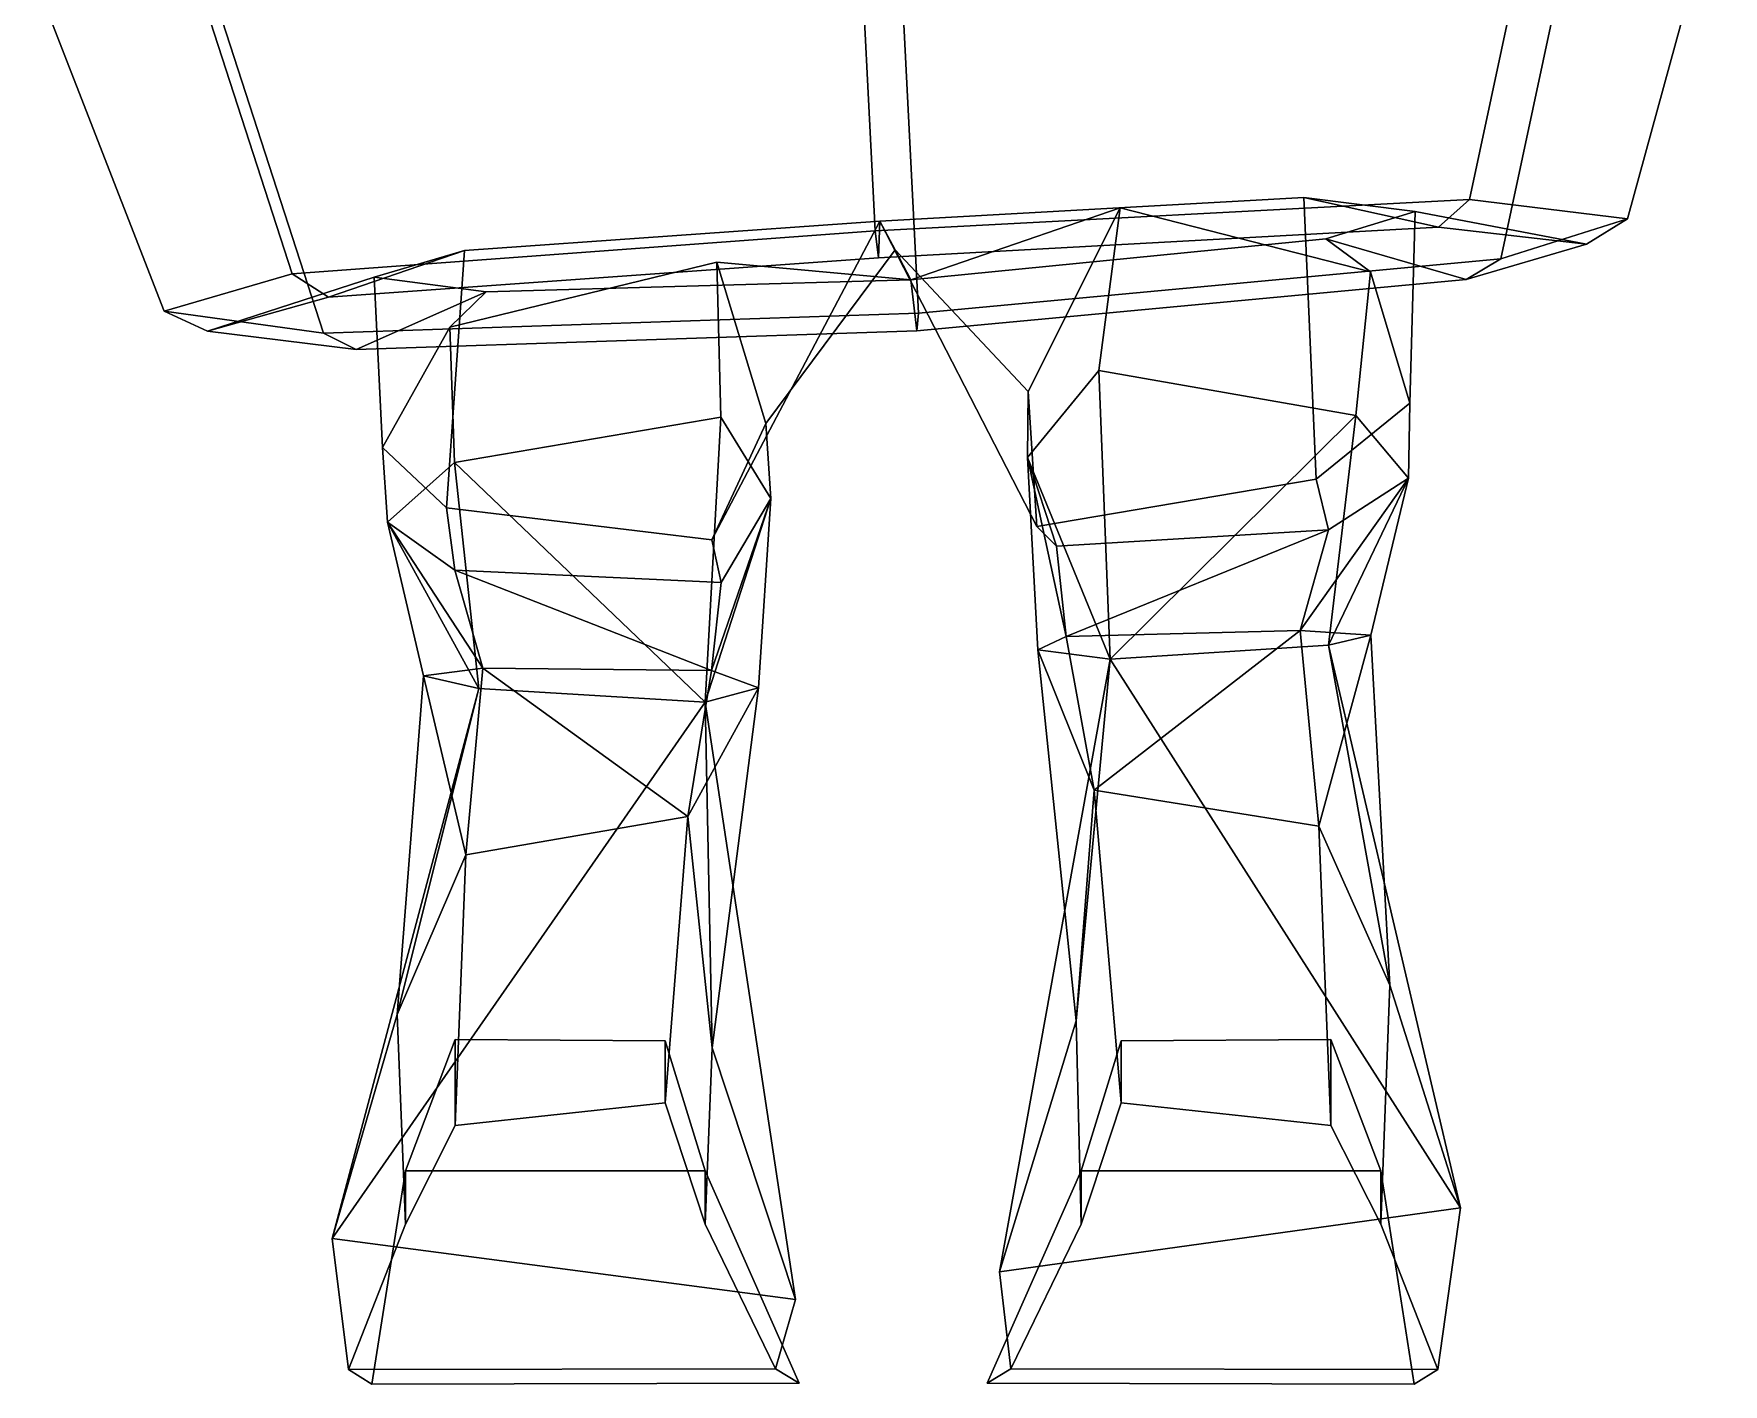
# Model space of a CAD drawing. Extents: x -172 to 176, y -153 to 434.
# Drawn here: x -137.1 to 128.7, y -153 to 59.5 of the extents above; entities that cross this region are included whole.
import ezdxf

# ---------------------------------------------------------------- set-up
doc = ezdxf.new("R2010")
doc.units = 0

msp = doc.modelspace()

# ---------------------------------------------------------------- linework, layer by layer
for points in [[(-4.739031, 28.421982, 114.798088), (88.786903, 33.359238, 83.867462), (100.482445, 88.12854, 87.04113), (-7.516221, 83.243683, 117.542068)], [(100.482445, 88.12854, 87.04113), (88.786903, 33.359238, 83.867462), (113.632698, 30.31546, 1.035393), (128.701797, 85.297363, 4.320815)], [(113.632698, 30.31546, 1.035393), (93.707253, 24.040176, -90.719498), (105.402786, 78.809464, -87.54583), (128.701797, 85.297363, 4.320815)], [(-4.739031, 28.421982, 114.798088), (-7.516221, 83.243683, 117.542068), (-113.59153, 74.637177, 79.94973), (-96.439018, 21.685944, 77.731682)], [(93.707253, 24.040176, -90.719498), (2.100252, 15.468475, -127.877792), (-0.680422, 70.296295, -125.1343), (105.402786, 78.809464, -87.54583)], [(-113.59153, 74.637177, 79.94973), (-137.100006, 68.546021, -4.484116), (-116.573936, 15.807388, -6.590415), (-96.439018, 21.685944, 77.731682)], [(-91.518669, 12.366882, -96.855278), (-108.671181, 65.318115, -94.63723), (-0.680422, 70.296295, -125.1343), (2.100252, 15.468475, -127.877792)], [(-116.573936, 15.807388, -6.590415), (-137.100006, 68.546021, -4.484116), (-108.671181, 65.318115, -94.63723), (-91.518669, 12.366882, -96.855278)], [(-4.739031, 28.421982, 114.798088), (-4.209881, 24.178284, 102.287926), (83.90947, 29.022171, 75.10009), (88.786903, 33.359238, 83.867462)], [(-4.209881, 24.178284, 102.287926), (-3.963307, 29.944916, 81.489784), (62.720238, 33.691193, 59.280338), (83.90947, 29.022171, 75.10009)], [(-3.963307, 29.944916, 81.489784), (20.713951, -18.087097, 42.917351), (64.678001, -10.600037, 28.096958), (62.720238, 33.691193, 59.280338)], [(19.359152, 3.159729, -12.538549), (-1.581217, 25.433273, -3.033049), (0.896331, 20.740845, -90.943008), (33.812401, 32.048553, -65.320045)], [(66.160919, 27.174591, -62.804134), (73.191994, 21.988129, -42.257351), (33.812401, 32.048553, -65.320045), (0.896331, 20.740845, -90.943008)], [(19.239367, -7.211456, -22.220602), (19.359152, 3.159729, -12.538549), (33.812401, 32.048553, -65.320045), (30.46987, 6.491074, -44.065578)], [(70.925865, -0.620148, -31.463236), (30.46987, 6.491074, -44.065578), (33.812401, 32.048553, -65.320045), (73.191994, 21.988129, -42.257351)], [(62.720238, 33.691193, 59.280338), (64.678001, -10.600037, 28.096958), (79.391273, 1.306137, -6.601651), (80.249969, 31.50293, 0.09928)], [(83.90947, 29.022171, 75.10009), (62.720238, 33.691193, 59.280338), (80.249969, 31.50293, 0.09928), (107.194489, 26.344101, 0.638257)], [(88.786903, 33.359238, 83.867462), (83.90947, 29.022171, 75.10009), (107.194489, 26.344101, 0.638257), (113.632698, 30.31546, 1.035393)], [(-4.209881, 24.178284, 102.287926), (-90.727219, 18.016235, 69.315086), (-69.359253, 25.367279, 54.905083), (-3.963307, 29.944916, 81.489784)], [(-3.963307, 29.944916, 81.489784), (-69.359253, 25.367279, 54.905083), (-72.14373, -15.137894, 24.406607), (-30.405996, -20.175186, 45.399937)], [(-1.581217, 25.433273, -3.033049), (-3.963307, 29.944916, 81.489784), (-30.405996, -20.175186, 45.399937), (-21.922453, -1.892319, -10.642991)], [(19.359152, 3.159729, -12.538549), (20.713951, -18.087097, 42.917351), (-3.963307, 29.944916, 81.489784), (-1.581217, 25.433273, -3.033049)], [(80.249969, 31.50293, 0.09928), (79.391273, 1.306137, -6.601651), (73.191994, 21.988129, -42.257351), (66.160919, 27.174591, -62.804134)], [(107.194489, 26.344101, 0.638257), (80.249969, 31.50293, 0.09928), (66.160919, 27.174591, -62.804134), (88.263763, 20.775208, -79.401649)], [(113.632698, 30.31546, 1.035393), (107.194489, 26.344101, 0.638257), (88.263763, 20.775208, -79.401649), (93.707253, 24.040176, -90.719498)], [(-4.739031, 28.421982, 114.798088), (-96.439018, 21.685944, 77.731682), (-90.727219, 18.016235, 69.315086), (-4.209881, 24.178284, 102.287926)], [(88.263763, 20.775208, -79.401649), (66.160919, 27.174591, -62.804134), (0.896331, 20.740845, -90.943008), (1.842582, 12.715012, -112.46949)], [(-90.727219, 18.016235, 69.315086), (-109.775627, 12.670227, -6.549079), (-83.523621, 21.181595, -5.325871), (-69.359253, 25.367279, 54.905083)], [(-69.359253, 25.367279, 54.905083), (-83.523621, 21.181595, -5.325871), (-82.249283, -5.65361, -12.669835), (-72.14373, -15.137894, 24.406607)], [(0.896331, 20.740845, -90.943008), (-1.581217, 25.433273, -3.033049), (-21.922453, -1.892319, -10.642991), (-29.613659, 23.528946, -66.522217)], [(93.707253, 24.040176, -90.719498), (88.263763, 20.775208, -79.401649), (1.842582, 12.715012, -112.46949), (2.100252, 15.468475, -127.877792)], [(-96.439018, 21.685944, 77.731682), (-116.573936, 15.807388, -6.590415), (-109.775627, 12.670227, -6.549079), (-90.727219, 18.016235, 69.315086)], [(-65.918571, 18.850677, -67.17939), (0.896331, 20.740845, -90.943008), (-29.613659, 23.528946, -66.522217), (-71.628708, 13.269791, -48.342793)], [(-70.893288, -8.027588, -36.864273), (-71.628708, 13.269791, -48.342793), (-29.613659, 23.528946, -66.522217), (-29.026669, -0.871445, -43.502403)], [(-21.117174, -13.669556, -19.746349), (-29.026669, -0.871445, -43.502403), (-29.613659, 23.528946, -66.522217), (-21.922453, -1.892319, -10.642991)], [(79.19812, -10.478897, -15.299064), (70.925865, -0.620148, -31.463236), (73.191994, 21.988129, -42.257351), (79.391273, 1.306137, -6.601651)], [(-109.775627, 12.670227, -6.549079), (-86.372932, 9.769272, -85.186646), (-65.918571, 18.850677, -67.17939), (-83.523621, 21.181595, -5.325871)], [(-86.372932, 9.769272, -85.186646), (1.842582, 12.715012, -112.46949), (0.896331, 20.740845, -90.943008), (-65.918571, 18.850677, -67.17939)], [(-83.523621, 21.181595, -5.325871), (-65.918571, 18.850677, -67.17939), (-71.628708, 13.269791, -48.342793), (-82.249283, -5.65361, -12.669835)], [(-116.573936, 15.807388, -6.590415), (-91.518669, 12.366882, -96.855278), (-86.372932, 9.769272, -85.186646), (-109.775627, 12.670227, -6.549079)], [(-91.518669, 12.366882, -96.855278), (2.100252, 15.468475, -127.877792), (1.842582, 12.715012, -112.46949), (-86.372932, 9.769272, -85.186646)], [(-81.44442, -17.417328, -21.782694), (-82.249283, -5.65361, -12.669835), (-71.628708, 13.269791, -48.342793), (-70.893288, -8.027588, -36.864273)], [(32.240833, -38.937325, -41.647636), (19.239367, -7.211456, -22.220602), (30.46987, 6.491074, -44.065578)], [(32.240833, -38.937325, -41.647636), (30.46987, 6.491074, -44.065578), (70.925865, -0.620148, -31.463236)], [(23.813282, -21.183807, 0.492694), (20.713951, -18.087097, 42.917351), (19.359152, 3.159729, -12.538549), (19.239367, -7.211456, -22.220602)], [(66.599083, -18.608826, -2.500361), (79.19812, -10.478897, -15.299064), (79.391273, 1.306137, -6.601651), (64.678001, -10.600037, 28.096958)], [(-31.477577, -45.708527, -40.060062), (-70.893288, -8.027588, -36.864273), (-29.026669, -0.871445, -43.502403)], [(-31.477577, -45.708527, -40.060062), (-29.026669, -0.871445, -43.502403), (-21.117174, -13.669556, -19.746349)], [(-28.969168, -26.897766, 2.507193), (-21.117174, -13.669556, -19.746349), (-21.922453, -1.892319, -10.642991), (-30.405996, -20.175186, 45.399937)], [(66.615814, -36.751778, -30.22905), (32.240833, -38.937325, -41.647636), (70.925865, -0.620148, -31.463236)], [(66.615814, -36.751778, -30.22905), (70.925865, -0.620148, -31.463236), (79.19812, -10.478897, -15.299064)], [(-70.855911, -24.94471, -6.958035), (-72.14373, -15.137894, 24.406607), (-82.249283, -5.65361, -12.669835), (-81.44442, -17.417328, -21.782694)], [(25.343632, -35.386238, -0.296191), (23.813282, -21.183807, 0.492694), (19.239367, -7.211456, -22.220602)], [(25.343632, -35.386238, -0.296191), (19.239367, -7.211456, -22.220602), (20.894403, -37.4683, -21.455486)], [(20.894403, -37.4683, -21.455486), (19.239367, -7.211456, -22.220602), (32.240833, -38.937325, -41.647636)], [(-67.085358, -43.573036, -33.950394), (-81.44442, -17.417328, -21.782694), (-70.893288, -8.027588, -36.864273)], [(-67.085358, -43.573036, -33.950394), (-70.893288, -8.027588, -36.864273), (-31.477577, -45.708527, -40.060062)], [(23.813282, -21.183807, 0.492694), (66.599083, -18.608826, -2.500361), (64.678001, -10.600037, 28.096958), (20.713951, -18.087097, 42.917351)], [(62.132637, -34.443573, -3.350608), (79.19812, -10.478897, -15.299064), (66.599083, -18.608826, -2.500361)], [(62.132637, -34.443573, -3.350608), (73.283005, -35.165413, -15.298054), (79.19812, -10.478897, -15.299064)], [(73.283005, -35.165413, -15.298054), (66.615814, -36.751778, -30.22905), (79.19812, -10.478897, -15.299064)], [(-28.969168, -26.897766, 2.507193), (-30.405996, -20.175186, 45.399937), (-72.14373, -15.137894, 24.406607), (-70.855911, -24.94471, -6.958035)], [(-23.097183, -43.452118, -18.361536), (-31.477577, -45.708527, -40.060062), (-21.117174, -13.669556, -19.746349)], [(-30.476465, -40.743347, 1.908571), (-23.097183, -43.452118, -18.361536), (-21.117174, -13.669556, -19.746349)], [(-30.476465, -40.743347, 1.908571), (-21.117174, -13.669556, -19.746349), (-28.969168, -26.897766, 2.507193)], [(-66.434639, -40.345665, -6.670782), (-70.855911, -24.94471, -6.958035), (-81.44442, -17.417328, -21.782694)], [(-66.434639, -40.345665, -6.670782), (-81.44442, -17.417328, -21.782694), (-75.781693, -41.587273, -20.179632)], [(-75.781693, -41.587273, -20.179632), (-81.44442, -17.417328, -21.782694), (-67.085358, -43.573036, -33.950394)], [(25.343632, -35.386238, -0.296191), (66.599083, -18.608826, -2.500361), (23.813282, -21.183807, 0.492694)], [(25.343632, -35.386238, -0.296191), (62.132637, -34.443573, -3.350608), (66.599083, -18.608826, -2.500361)], [(-30.476465, -40.743347, 1.908571), (-28.969168, -26.897766, 2.507193), (-70.855911, -24.94471, -6.958035)], [(-30.476465, -40.743347, 1.908571), (-70.855911, -24.94471, -6.958035), (-66.434639, -40.345665, -6.670782)], [(29.727139, -59.582832, 1.05594), (62.132637, -34.443573, -3.350608), (25.343632, -35.386238, -0.296191)], [(65.095955, -65.244911, -2.191716), (62.132637, -34.443573, -3.350608), (29.727139, -59.582832, 1.05594)], [(65.095955, -65.244911, -2.191716), (73.283005, -35.165413, -15.298054), (62.132637, -34.443573, -3.350608)], [(29.727139, -59.582832, 1.05594), (25.343632, -35.386238, -0.296191), (20.894403, -37.4683, -21.455486)], [(87.350845, -125.277901, -21.276575), (32.240833, -38.937325, -41.647636), (66.615814, -36.751778, -30.22905)], [(76.234535, -90.256798, -8.601077), (73.283005, -35.165413, -15.298054), (65.095955, -65.244911, -2.191716)], [(76.234535, -90.256798, -8.601077), (66.615814, -36.751778, -30.22905), (73.283005, -35.165413, -15.298054)], [(87.350845, -125.277901, -21.276575), (66.615814, -36.751778, -30.22905), (76.234535, -90.256798, -8.601077)], [(14.828003, -135.358627, -29.384512), (26.876026, -95.838501, -13.272713), (32.240833, -38.937325, -41.647636)], [(14.828003, -135.358627, -29.384512), (32.240833, -38.937325, -41.647636), (87.350845, -125.277901, -21.276575)], [(26.876026, -95.838501, -13.272713), (29.727139, -59.582832, 1.05594), (20.894403, -37.4683, -21.455486)], [(26.876026, -95.838501, -13.272713), (20.894403, -37.4683, -21.455486), (32.240833, -38.937325, -41.647636)], [(-79.930534, -94.850021, -11.819037), (-69.123108, -69.711533, -4.621656), (-75.781693, -41.587273, -20.179632)], [(-79.930534, -94.850021, -11.819037), (-75.781693, -41.587273, -20.179632), (-67.085358, -43.573036, -33.950394)], [(-69.123108, -69.711533, -4.621656), (-66.434639, -40.345665, -6.670782), (-75.781693, -41.587273, -20.179632)], [(-69.123108, -69.711533, -4.621656), (-34.194656, -63.686218, 2.726943), (-66.434639, -40.345665, -6.670782)], [(-34.194656, -63.686218, 2.726943), (-30.476465, -40.743347, 1.908571), (-66.434639, -40.345665, -6.670782)], [(-34.194656, -63.686218, 2.726943), (-23.097183, -43.452118, -18.361536), (-30.476465, -40.743347, 1.908571)], [(-90.175934, -130.106384, -25.036598), (-79.930534, -94.850021, -11.819037), (-67.085358, -43.573036, -33.950394)], [(-90.175934, -130.106384, -25.036598), (-67.085358, -43.573036, -33.950394), (-31.477577, -45.708527, -40.060062)], [(-30.370987, -100.091469, -10.434824), (-23.097183, -43.452118, -18.361536), (-34.194656, -63.686218, 2.726943)], [(-30.370987, -100.091469, -10.434824), (-31.477577, -45.708527, -40.060062), (-23.097183, -43.452118, -18.361536)], [(-17.248549, -139.709366, -24.200495), (-90.175934, -130.106384, -25.036598), (-31.477577, -45.708527, -40.060062)], [(-17.248549, -139.709366, -24.200495), (-31.477577, -45.708527, -40.060062), (-30.370987, -100.091469, -10.434824)], [(26.876026, -95.838501, -13.272713), (27.673773, -127.827744, 43.725594), (33.987896, -108.736435, 35.947453), (29.727139, -59.582832, 1.05594)], [(29.727139, -59.582832, 1.05594), (33.987896, -108.736435, 35.947453), (66.977409, -112.334427, 35.947453), (65.095955, -65.244911, -2.191716)], [(-34.194656, -63.686218, 2.726943), (-69.123108, -69.711533, -4.621656), (-70.777412, -112.334427, 35.947453), (-37.787899, -108.736435, 35.947453)], [(-30.370987, -100.091469, -10.434824), (-34.194656, -63.686218, 2.726943), (-37.787899, -108.736435, 35.947453), (-31.473774, -127.827744, 43.725594)], [(76.234535, -90.256798, -8.601077), (65.095955, -65.244911, -2.191716), (66.977409, -112.334427, 35.947453), (74.813721, -127.827744, 43.725594)], [(-79.930534, -94.850021, -11.819037), (-78.613716, -127.827744, 43.725594), (-70.777412, -112.334427, 35.947453), (-69.123108, -69.711533, -4.621656)], [(87.350845, -125.277901, -21.276575), (76.234535, -90.256798, -8.601077), (74.813721, -127.827744, 43.725594), (83.794151, -150.723206, 36.317848)], [(-90.175934, -130.106384, -25.036598), (-87.594154, -150.723206, 36.317848), (-78.613716, -127.827744, 43.725594), (-79.930534, -94.850021, -11.819037)], [(14.828003, -135.358627, -29.384512), (16.610764, -150.61731, 32.613968), (27.673773, -127.827744, 43.725594), (26.876026, -95.838501, -13.272713)], [(-31.473774, -119.444244, 102.617195), (-37.787899, -98.998032, 87.801697), (-70.777412, -98.812729, 87.801697), (-78.613716, -119.444244, 102.617195)], [(-78.613716, -119.444244, 102.617195), (-70.777412, -98.812729, 87.801697), (-70.777412, -112.334427, 35.947453), (-78.613716, -127.827744, 43.725594)], [(-37.787899, -98.998032, 87.801697), (-37.787899, -108.736435, 35.947453), (-70.777412, -112.334427, 35.947453), (-70.777412, -98.812729, 87.801697)], [(-31.473774, -119.444244, 102.617195), (-31.473774, -127.827744, 43.725594), (-37.787899, -108.736435, 35.947453), (-37.787899, -98.998032, 87.801697)], [(-17.248549, -139.709366, -24.200495), (-30.370987, -100.091469, -10.434824), (-31.473774, -127.827744, 43.725594), (-20.410763, -150.61731, 32.613968)], [(27.673773, -119.444244, 102.617195), (74.813721, -119.444244, 102.617195), (66.977409, -98.812729, 87.801697), (33.987896, -98.998032, 87.801697)], [(27.673773, -119.444244, 102.617195), (33.987896, -98.998032, 87.801697), (33.987896, -108.736435, 35.947453), (27.673773, -127.827744, 43.725594)], [(33.987896, -98.998032, 87.801697), (66.977409, -98.812729, 87.801697), (66.977409, -112.334427, 35.947453), (33.987896, -108.736435, 35.947453)], [(74.813721, -119.444244, 102.617195), (74.813721, -127.827744, 43.725594), (66.977409, -112.334427, 35.947453), (66.977409, -98.812729, 87.801697)], [(-83.890282, -153.02951, 102.617195), (-78.613716, -119.444244, 102.617195), (-78.613716, -127.827744, 43.725594), (-87.594154, -150.723206, 36.317848)], [(-16.70689, -152.844193, 102.617195), (-31.473774, -119.444244, 102.617195), (-78.613716, -119.444244, 102.617195), (-83.890282, -153.02951, 102.617195)], [(-16.70689, -152.844193, 102.617195), (-20.410763, -150.61731, 32.613968), (-31.473774, -127.827744, 43.725594), (-31.473774, -119.444244, 102.617195)], [(12.906889, -152.844193, 102.617195), (80.090286, -153.02951, 102.617195), (74.813721, -119.444244, 102.617195), (27.673773, -119.444244, 102.617195)], [(12.906889, -152.844193, 102.617195), (27.673773, -119.444244, 102.617195), (27.673773, -127.827744, 43.725594), (16.610764, -150.61731, 32.613968)], [(80.090286, -153.02951, 102.617195), (83.794151, -150.723206, 36.317848), (74.813721, -127.827744, 43.725594), (74.813721, -119.444244, 102.617195)], [(87.350845, -125.277901, -21.276575), (83.794151, -150.723206, 36.317848), (16.610764, -150.61731, 32.613968), (14.828003, -135.358627, -29.384512)], [(-90.175934, -130.106384, -25.036598), (-17.248549, -139.709366, -24.200495), (-20.410763, -150.61731, 32.613968), (-87.594154, -150.723206, 36.317848)], [(-83.890282, -153.02951, 102.617195), (-87.594154, -150.723206, 36.317848), (-20.410763, -150.61731, 32.613968), (-16.70689, -152.844193, 102.617195)], [(80.090286, -153.02951, 102.617195), (12.906889, -152.844193, 102.617195), (16.610764, -150.61731, 32.613968), (83.794151, -150.723206, 36.317848)]]:
    msp.add_3dface(points)

doc.saveas('drawing.dxf')
